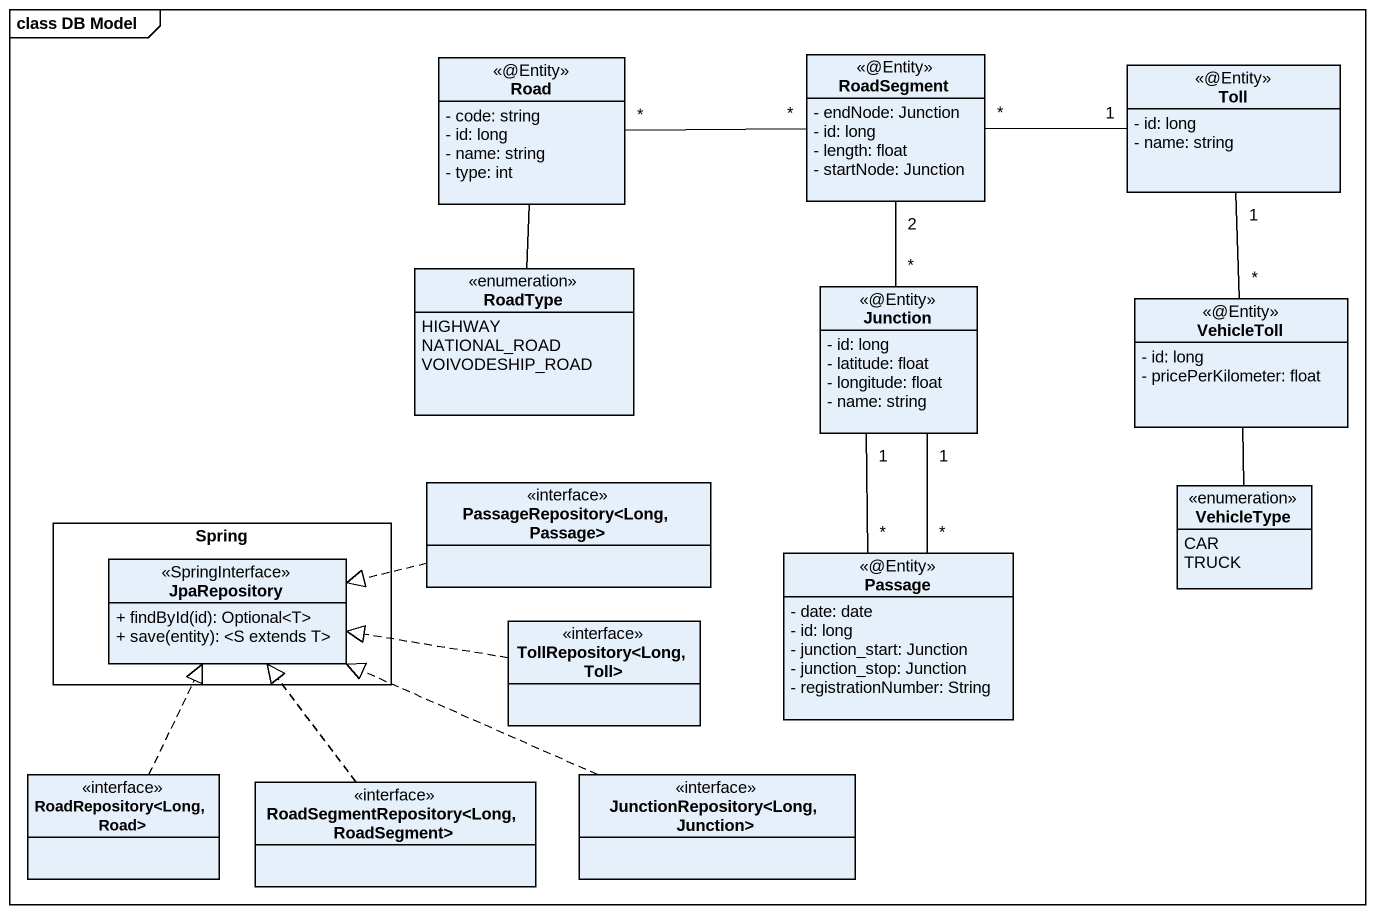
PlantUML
@startuml
mainframe class DB Model
hide circle
hide empty members
skinparam classAttributeIconSize 0
class Road <<@Entity>> {
  - code: string
  - id: long
  - name: string
  - type: int
}
class RoadSegment <<@Entity>> {
  - endNode: Junction
  - id: long
  - length: float
  - startNode: Junction
}
class Toll <<@Entity>> {
  - id: long
  - name: string
}
enum RoadType {
  HIGHWAY
  NATIONAL_ROAD
  VOIVODESHIP_ROAD
}
class Junction <<@Entity>> {
  - id: long
  - latitude: float
  - longitude: float
  - name: string
}
class VehicleToll <<@Entity>> {
  - id: long
  - pricePerKilometer: float
}
class "PassageRepository<Long, Passage>" as PassageRepository_Long <<interface>>
enum VehicleType {
  CAR
  TRUCK
}
rectangle Spring {
  class JpaRepository <<SpringInterface>> {
    + findById(id): Optional<T>
    + save(entity): ~<S extends T>
  }
}
class Passage <<@Entity>> {
  - date: date
  - id: long
  - junction_start: Junction
  - junction_stop: Junction
  - registrationNumber: String
}
class "TollRepository<Long, Toll>" as TollRepository_Long_Toll <<interface>>
class "RoadRepository<Long, Road>" as RoadRepository_Long_Road <<interface>>
class "RoadSegmentRepository<Long, RoadSegment>" as RoadSegmentRepository_Long <<interface>>
class "JunctionRepository<Long, Junction>" as JunctionRepository_Long <<interface>>
Road "*" -right- "*" RoadSegment
RoadSegment "*" -right- "1" Toll
RoadSegment "2" -- "*" Junction
Toll "1" -- "*" VehicleToll
RoadType -up- Road
Junction "1" -- "*" Passage
VehicleToll -- VehicleType
PassageRepository_Long .left.|> JpaRepository
Passage "*" -up- "1" Junction
TollRepository_Long_Toll .left.|> JpaRepository
RoadRepository_Long_Road .up.|> JpaRepository
RoadSegmentRepository_Long .up.|> JpaRepository
JunctionRepository_Long .left.|> JpaRepository
@enduml
